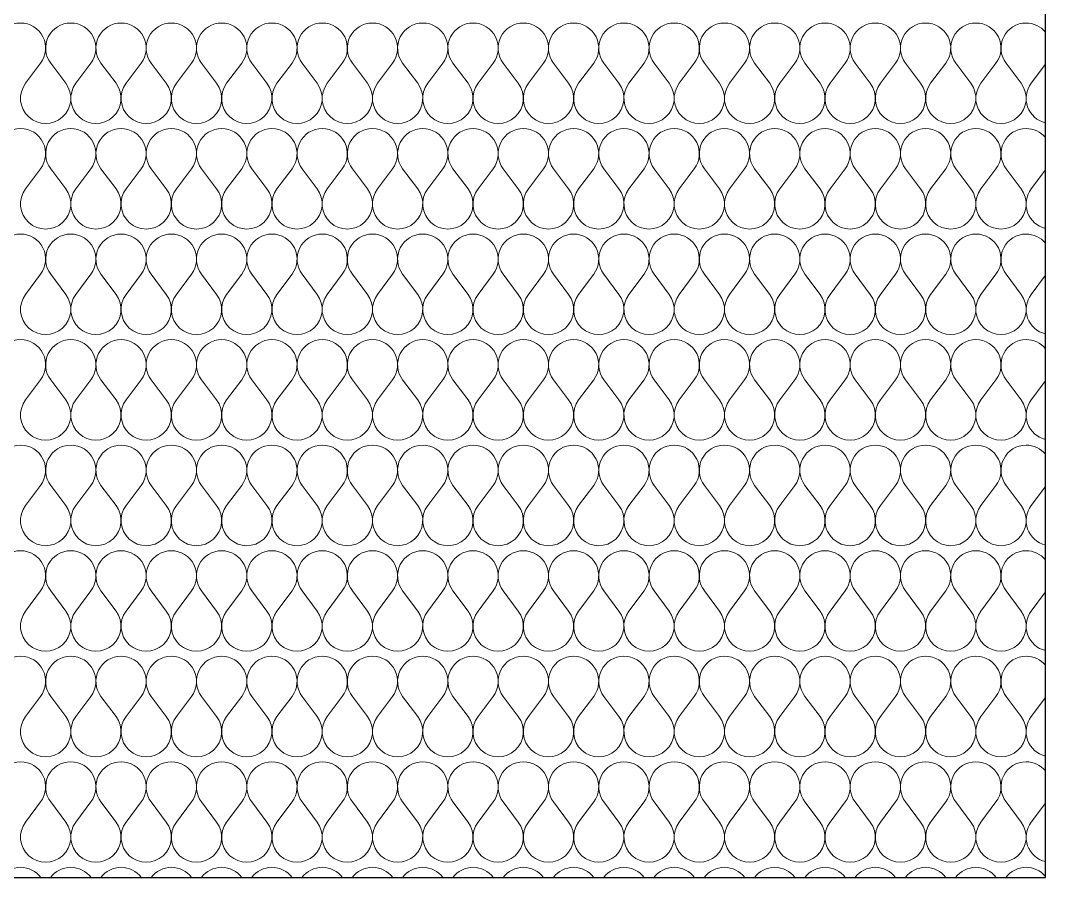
# Model space of a CAD drawing. Header units: centimetres. Extents: x 2952 to 4857, y -1578 to 78.
# Drawn here: x 3684 to 3745.2, y -1008.9 to -957.7 of the extents above; entities that cross this region are included whole.
import ezdxf

# ---------------------------------------------------------------- set-up
doc = ezdxf.new("R2010")
doc.units = ezdxf.units.CM
doc.header["$MEASUREMENT"] = 0
doc.layers.add('fill', color=7, linetype='Continuous')

# ---------------------------------------------------------------- blocks, each defined once
blk = doc.blocks.new('*X4')
at = {"layer": 'fill', "color": 150, "linetype": 'Continuous', "lineweight": 13}
for p, q in [((3684.3, -961.5), (3685.2, -960.3)), ((3686.7, -961.5), (3685.8, -960.3)), ((3687.3, -961.5), (3688.2, -960.3)), ((3689.7, -961.5), (3688.8, -960.3)), ((3690.3, -961.5), (3691.2, -960.3)), ((3692.7, -961.5), (3691.8, -960.3)), ((3693.3, -961.5), (3694.2, -960.3)), ((3695.7, -961.5), (3694.8, -960.3)), ((3696.3, -961.5), (3697.2, -960.3)), ((3698.7, -961.5), (3697.8, -960.3)), ((3699.3, -961.5), (3700.2, -960.3)), ((3701.7, -961.5), (3700.8, -960.3)), ((3702.3, -961.5), (3703.2, -960.3)), ((3704.7, -961.5), (3703.8, -960.3)), ((3705.3, -961.5), (3706.2, -960.3)), ((3707.7, -961.5), (3706.8, -960.3)), ((3708.3, -961.5), (3709.2, -960.3)), ((3710.7, -961.5), (3709.8, -960.3)), ((3711.3, -961.5), (3712.2, -960.3)), ((3713.7, -961.5), (3712.8, -960.3)), ((3714.3, -961.5), (3715.2, -960.3)), ((3716.7, -961.5), (3715.8, -960.3)), ((3717.3, -961.5), (3718.2, -960.3)), ((3719.7, -961.5), (3718.8, -960.3)), ((3720.3, -961.5), (3721.2, -960.3)), ((3722.7, -961.5), (3721.8, -960.3)), ((3723.3, -961.5), (3724.2, -960.3)), ((3725.7, -961.5), (3724.8, -960.3)), ((3726.3, -961.5), (3727.2, -960.3)), ((3728.7, -961.5), (3727.8, -960.3)), ((3729.3, -961.5), (3730.2, -960.3)), ((3731.7, -961.5), (3730.8, -960.3)), ((3732.3, -961.5), (3733.2, -960.3)), ((3734.7, -961.5), (3733.8, -960.3)), ((3735.3, -961.5), (3736.2, -960.3)), ((3737.7, -961.5), (3736.8, -960.3)), ((3738.3, -961.5), (3739.2, -960.3)), ((3740.7, -961.5), (3739.8, -960.3)), ((3741.3, -961.5), (3742.2, -960.3)), ((3743.7, -961.5), (3742.8, -960.3)), ((3744.3, -961.5), (3745.154, -960.362)), ((3684.3, -967.8), (3685.2, -966.6)), ((3686.7, -967.8), (3685.8, -966.6)), ((3687.3, -967.8), (3688.2, -966.6)), ((3689.7, -967.8), (3688.8, -966.6)), ((3690.3, -967.8), (3691.2, -966.6)), ((3692.7, -967.8), (3691.8, -966.6)), ((3693.3, -967.8), (3694.2, -966.6)), ((3695.7, -967.8), (3694.8, -966.6)), ((3696.3, -967.8), (3697.2, -966.6)), ((3698.7, -967.8), (3697.8, -966.6)), ((3699.3, -967.8), (3700.2, -966.6)), ((3701.7, -967.8), (3700.8, -966.6)), ((3702.3, -967.8), (3703.2, -966.6)), ((3704.7, -967.8), (3703.8, -966.6)), ((3705.3, -967.8), (3706.2, -966.6)), ((3707.7, -967.8), (3706.8, -966.6)), ((3708.3, -967.8), (3709.2, -966.6)), ((3710.7, -967.8), (3709.8, -966.6)), ((3711.3, -967.8), (3712.2, -966.6)), ((3713.7, -967.8), (3712.8, -966.6)), ((3714.3, -967.8), (3715.2, -966.6)), ((3716.7, -967.8), (3715.8, -966.6)), ((3717.3, -967.8), (3718.2, -966.6)), ((3719.7, -967.8), (3718.8, -966.6)), ((3720.3, -967.8), (3721.2, -966.6)), ((3722.7, -967.8), (3721.8, -966.6)), ((3723.3, -967.8), (3724.2, -966.6)), ((3725.7, -967.8), (3724.8, -966.6)), ((3726.3, -967.8), (3727.2, -966.6)), ((3728.7, -967.8), (3727.8, -966.6)), ((3729.3, -967.8), (3730.2, -966.6)), ((3731.7, -967.8), (3730.8, -966.6)), ((3732.3, -967.8), (3733.2, -966.6)), ((3734.7, -967.8), (3733.8, -966.6)), ((3735.3, -967.8), (3736.2, -966.6)), ((3737.7, -967.8), (3736.8, -966.6)), ((3738.3, -967.8), (3739.2, -966.6)), ((3740.7, -967.8), (3739.8, -966.6)), ((3741.3, -967.8), (3742.2, -966.6)), ((3743.7, -967.8), (3742.8, -966.6)), ((3744.3, -967.8), (3745.154, -966.662)), ((3684.3, -974.1), (3685.2, -972.9)), ((3686.7, -974.1), (3685.8, -972.9)), ((3687.3, -974.1), (3688.2, -972.9)), ((3689.7, -974.1), (3688.8, -972.9)), ((3690.3, -974.1), (3691.2, -972.9)), ((3692.7, -974.1), (3691.8, -972.9)), ((3693.3, -974.1), (3694.2, -972.9)), ((3695.7, -974.1), (3694.8, -972.9)), ((3696.3, -974.1), (3697.2, -972.9)), ((3698.7, -974.1), (3697.8, -972.9)), ((3699.3, -974.1), (3700.2, -972.9)), ((3701.7, -974.1), (3700.8, -972.9)), ((3702.3, -974.1), (3703.2, -972.9)), ((3704.7, -974.1), (3703.8, -972.9)), ((3705.3, -974.1), (3706.2, -972.9)), ((3707.7, -974.1), (3706.8, -972.9)), ((3708.3, -974.1), (3709.2, -972.9)), ((3710.7, -974.1), (3709.8, -972.9)), ((3711.3, -974.1), (3712.2, -972.9)), ((3713.7, -974.1), (3712.8, -972.9)), ((3714.3, -974.1), (3715.2, -972.9)), ((3716.7, -974.1), (3715.8, -972.9)), ((3717.3, -974.1), (3718.2, -972.9)), ((3719.7, -974.1), (3718.8, -972.9)), ((3720.3, -974.1), (3721.2, -972.9)), ((3722.7, -974.1), (3721.8, -972.9)), ((3723.3, -974.1), (3724.2, -972.9)), ((3725.7, -974.1), (3724.8, -972.9)), ((3726.3, -974.1), (3727.2, -972.9)), ((3728.7, -974.1), (3727.8, -972.9)), ((3729.3, -974.1), (3730.2, -972.9)), ((3731.7, -974.1), (3730.8, -972.9)), ((3732.3, -974.1), (3733.2, -972.9)), ((3734.7, -974.1), (3733.8, -972.9)), ((3735.3, -974.1), (3736.2, -972.9)), ((3737.7, -974.1), (3736.8, -972.9)), ((3738.3, -974.1), (3739.2, -972.9)), ((3740.7, -974.1), (3739.8, -972.9)), ((3741.3, -974.1), (3742.2, -972.9)), ((3743.7, -974.1), (3742.8, -972.9)), ((3744.3, -974.1), (3745.154, -972.962)), ((3684.3, -980.4), (3685.2, -979.2)), ((3686.7, -980.4), (3685.8, -979.2)), ((3687.3, -980.4), (3688.2, -979.2)), ((3689.7, -980.4), (3688.8, -979.2)), ((3690.3, -980.4), (3691.2, -979.2)), ((3692.7, -980.4), (3691.8, -979.2)), ((3693.3, -980.4), (3694.2, -979.2)), ((3695.7, -980.4), (3694.8, -979.2)), ((3696.3, -980.4), (3697.2, -979.2)), ((3698.7, -980.4), (3697.8, -979.2)), ((3699.3, -980.4), (3700.2, -979.2)), ((3701.7, -980.4), (3700.8, -979.2)), ((3702.3, -980.4), (3703.2, -979.2)), ((3704.7, -980.4), (3703.8, -979.2)), ((3705.3, -980.4), (3706.2, -979.2)), ((3707.7, -980.4), (3706.8, -979.2)), ((3708.3, -980.4), (3709.2, -979.2)), ((3710.7, -980.4), (3709.8, -979.2)), ((3711.3, -980.4), (3712.2, -979.2)), ((3713.7, -980.4), (3712.8, -979.2)), ((3714.3, -980.4), (3715.2, -979.2)), ((3716.7, -980.4), (3715.8, -979.2)), ((3717.3, -980.4), (3718.2, -979.2)), ((3719.7, -980.4), (3718.8, -979.2)), ((3720.3, -980.4), (3721.2, -979.2)), ((3722.7, -980.4), (3721.8, -979.2)), ((3723.3, -980.4), (3724.2, -979.2)), ((3725.7, -980.4), (3724.8, -979.2)), ((3726.3, -980.4), (3727.2, -979.2)), ((3728.7, -980.4), (3727.8, -979.2)), ((3729.3, -980.4), (3730.2, -979.2)), ((3731.7, -980.4), (3730.8, -979.2)), ((3732.3, -980.4), (3733.2, -979.2)), ((3734.7, -980.4), (3733.8, -979.2)), ((3735.3, -980.4), (3736.2, -979.2)), ((3737.7, -980.4), (3736.8, -979.2)), ((3738.3, -980.4), (3739.2, -979.2)), ((3740.7, -980.4), (3739.8, -979.2)), ((3741.3, -980.4), (3742.2, -979.2)), ((3743.7, -980.4), (3742.8, -979.2)), ((3744.3, -980.4), (3745.154, -979.262)), ((3684.3, -986.7), (3685.2, -985.5)), ((3686.7, -986.7), (3685.8, -985.5)), ((3687.3, -986.7), (3688.2, -985.5)), ((3689.7, -986.7), (3688.8, -985.5)), ((3690.3, -986.7), (3691.2, -985.5)), ((3692.7, -986.7), (3691.8, -985.5)), ((3693.3, -986.7), (3694.2, -985.5)), ((3695.7, -986.7), (3694.8, -985.5)), ((3696.3, -986.7), (3697.2, -985.5)), ((3698.7, -986.7), (3697.8, -985.5)), ((3699.3, -986.7), (3700.2, -985.5)), ((3701.7, -986.7), (3700.8, -985.5)), ((3702.3, -986.7), (3703.2, -985.5)), ((3704.7, -986.7), (3703.8, -985.5)), ((3705.3, -986.7), (3706.2, -985.5)), ((3707.7, -986.7), (3706.8, -985.5)), ((3708.3, -986.7), (3709.2, -985.5)), ((3710.7, -986.7), (3709.8, -985.5)), ((3711.3, -986.7), (3712.2, -985.5)), ((3713.7, -986.7), (3712.8, -985.5)), ((3714.3, -986.7), (3715.2, -985.5)), ((3716.7, -986.7), (3715.8, -985.5)), ((3717.3, -986.7), (3718.2, -985.5)), ((3719.7, -986.7), (3718.8, -985.5)), ((3720.3, -986.7), (3721.2, -985.5)), ((3722.7, -986.7), (3721.8, -985.5)), ((3723.3, -986.7), (3724.2, -985.5)), ((3725.7, -986.7), (3724.8, -985.5)), ((3726.3, -986.7), (3727.2, -985.5)), ((3728.7, -986.7), (3727.8, -985.5)), ((3729.3, -986.7), (3730.2, -985.5)), ((3731.7, -986.7), (3730.8, -985.5)), ((3732.3, -986.7), (3733.2, -985.5)), ((3734.7, -986.7), (3733.8, -985.5)), ((3735.3, -986.7), (3736.2, -985.5)), ((3737.7, -986.7), (3736.8, -985.5)), ((3738.3, -986.7), (3739.2, -985.5)), ((3740.7, -986.7), (3739.8, -985.5)), ((3741.3, -986.7), (3742.2, -985.5)), ((3743.7, -986.7), (3742.8, -985.5)), ((3744.3, -986.7), (3745.154, -985.562)), ((3684.3, -993), (3685.2, -991.8)), ((3686.7, -993), (3685.8, -991.8)), ((3687.3, -993), (3688.2, -991.8)), ((3689.7, -993), (3688.8, -991.8)), ((3690.3, -993), (3691.2, -991.8)), ((3692.7, -993), (3691.8, -991.8)), ((3693.3, -993), (3694.2, -991.8)), ((3695.7, -993), (3694.8, -991.8)), ((3696.3, -993), (3697.2, -991.8)), ((3698.7, -993), (3697.8, -991.8)), ((3699.3, -993), (3700.2, -991.8)), ((3701.7, -993), (3700.8, -991.8)), ((3702.3, -993), (3703.2, -991.8)), ((3704.7, -993), (3703.8, -991.8)), ((3705.3, -993), (3706.2, -991.8)), ((3707.7, -993), (3706.8, -991.8)), ((3708.3, -993), (3709.2, -991.8)), ((3710.7, -993), (3709.8, -991.8)), ((3711.3, -993), (3712.2, -991.8)), ((3713.7, -993), (3712.8, -991.8)), ((3714.3, -993), (3715.2, -991.8)), ((3716.7, -993), (3715.8, -991.8)), ((3717.3, -993), (3718.2, -991.8)), ((3719.7, -993), (3718.8, -991.8)), ((3720.3, -993), (3721.2, -991.8)), ((3722.7, -993), (3721.8, -991.8)), ((3723.3, -993), (3724.2, -991.8)), ((3725.7, -993), (3724.8, -991.8)), ((3726.3, -993), (3727.2, -991.8)), ((3728.7, -993), (3727.8, -991.8)), ((3729.3, -993), (3730.2, -991.8)), ((3731.7, -993), (3730.8, -991.8)), ((3732.3, -993), (3733.2, -991.8)), ((3734.7, -993), (3733.8, -991.8)), ((3735.3, -993), (3736.2, -991.8)), ((3737.7, -993), (3736.8, -991.8)), ((3738.3, -993), (3739.2, -991.8)), ((3740.7, -993), (3739.8, -991.8)), ((3741.3, -993), (3742.2, -991.8)), ((3743.7, -993), (3742.8, -991.8)), ((3744.3, -993), (3745.154, -991.862)), ((3684.3, -999.3), (3685.2, -998.1)), ((3686.7, -999.3), (3685.8, -998.1)), ((3687.3, -999.3), (3688.2, -998.1)), ((3689.7, -999.3), (3688.8, -998.1)), ((3690.3, -999.3), (3691.2, -998.1)), ((3692.7, -999.3), (3691.8, -998.1)), ((3693.3, -999.3), (3694.2, -998.1)), ((3695.7, -999.3), (3694.8, -998.1)), ((3696.3, -999.3), (3697.2, -998.1)), ((3698.7, -999.3), (3697.8, -998.1)), ((3699.3, -999.3), (3700.2, -998.1)), ((3701.7, -999.3), (3700.8, -998.1)), ((3702.3, -999.3), (3703.2, -998.1)), ((3704.7, -999.3), (3703.8, -998.1)), ((3705.3, -999.3), (3706.2, -998.1)), ((3707.7, -999.3), (3706.8, -998.1)), ((3708.3, -999.3), (3709.2, -998.1)), ((3710.7, -999.3), (3709.8, -998.1)), ((3711.3, -999.3), (3712.2, -998.1)), ((3713.7, -999.3), (3712.8, -998.1)), ((3714.3, -999.3), (3715.2, -998.1)), ((3716.7, -999.3), (3715.8, -998.1)), ((3717.3, -999.3), (3718.2, -998.1)), ((3719.7, -999.3), (3718.8, -998.1)), ((3720.3, -999.3), (3721.2, -998.1)), ((3722.7, -999.3), (3721.8, -998.1)), ((3723.3, -999.3), (3724.2, -998.1)), ((3725.7, -999.3), (3724.8, -998.1)), ((3726.3, -999.3), (3727.2, -998.1)), ((3728.7, -999.3), (3727.8, -998.1)), ((3729.3, -999.3), (3730.2, -998.1)), ((3731.7, -999.3), (3730.8, -998.1)), ((3732.3, -999.3), (3733.2, -998.1)), ((3734.7, -999.3), (3733.8, -998.1)), ((3735.3, -999.3), (3736.2, -998.1)), ((3737.7, -999.3), (3736.8, -998.1)), ((3738.3, -999.3), (3739.2, -998.1)), ((3740.7, -999.3), (3739.8, -998.1)), ((3741.3, -999.3), (3742.2, -998.1)), ((3743.7, -999.3), (3742.8, -998.1)), ((3744.3, -999.3), (3745.154, -998.162)), ((3684.3, -1005.6), (3685.2, -1004.4)), ((3686.7, -1005.6), (3685.8, -1004.4)), ((3687.3, -1005.6), (3688.2, -1004.4)), ((3689.7, -1005.6), (3688.8, -1004.4)), ((3690.3, -1005.6), (3691.2, -1004.4)), ((3692.7, -1005.6), (3691.8, -1004.4)), ((3693.3, -1005.6), (3694.2, -1004.4)), ((3695.7, -1005.6), (3694.8, -1004.4)), ((3696.3, -1005.6), (3697.2, -1004.4)), ((3698.7, -1005.6), (3697.8, -1004.4)), ((3699.3, -1005.6), (3700.2, -1004.4)), ((3701.7, -1005.6), (3700.8, -1004.4)), ((3702.3, -1005.6), (3703.2, -1004.4)), ((3704.7, -1005.6), (3703.8, -1004.4)), ((3705.3, -1005.6), (3706.2, -1004.4)), ((3707.7, -1005.6), (3706.8, -1004.4)), ((3708.3, -1005.6), (3709.2, -1004.4)), ((3710.7, -1005.6), (3709.8, -1004.4)), ((3711.3, -1005.6), (3712.2, -1004.4)), ((3713.7, -1005.6), (3712.8, -1004.4)), ((3714.3, -1005.6), (3715.2, -1004.4)), ((3716.7, -1005.6), (3715.8, -1004.4)), ((3717.3, -1005.6), (3718.2, -1004.4)), ((3719.7, -1005.6), (3718.8, -1004.4)), ((3720.3, -1005.6), (3721.2, -1004.4)), ((3722.7, -1005.6), (3721.8, -1004.4)), ((3723.3, -1005.6), (3724.2, -1004.4)), ((3725.7, -1005.6), (3724.8, -1004.4)), ((3726.3, -1005.6), (3727.2, -1004.4)), ((3728.7, -1005.6), (3727.8, -1004.4)), ((3729.3, -1005.6), (3730.2, -1004.4)), ((3731.7, -1005.6), (3730.8, -1004.4)), ((3732.3, -1005.6), (3733.2, -1004.4)), ((3734.7, -1005.6), (3733.8, -1004.4)), ((3735.3, -1005.6), (3736.2, -1004.4)), ((3737.7, -1005.6), (3736.8, -1004.4)), ((3738.3, -1005.6), (3739.2, -1004.4)), ((3740.7, -1005.6), (3739.8, -1004.4)), ((3741.3, -1005.6), (3742.2, -1004.4)), ((3743.7, -1005.6), (3742.8, -1004.4)), ((3744.3, -1005.6), (3745.154, -1004.462))]:
    blk.add_line(p, q, dxfattribs=at)
for centre, start, end in [((3684, -959.4), 90, 216.8699), ((3684, -959.4), 323.1301, 90), ((3687, -959.4), 90, 216.8699), ((3687, -959.4), 323.1301, 90), ((3690, -959.4), 90, 216.8699), ((3690, -959.4), 323.1301, 90), ((3693, -959.4), 90, 216.8699), ((3693, -959.4), 323.1301, 90), ((3696, -959.4), 90, 216.8699), ((3696, -959.4), 323.1301, 90), ((3699, -959.4), 90, 216.8699), ((3699, -959.4), 323.1301, 90), ((3702, -959.4), 90, 216.8699), ((3702, -959.4), 323.1301, 90), ((3705, -959.4), 90, 216.8699), ((3705, -959.4), 323.1301, 90), ((3708, -959.4), 90, 216.8699), ((3708, -959.4), 323.1301, 90), ((3711, -959.4), 90, 216.8699), ((3711, -959.4), 323.1301, 90), ((3714, -959.4), 90, 216.8699), ((3714, -959.4), 323.1301, 90), ((3717, -959.4), 90, 216.8699), ((3717, -959.4), 323.1301, 90), ((3720, -959.4), 90, 216.8699), ((3720, -959.4), 323.1301, 90), ((3723, -959.4), 90, 216.8699), ((3723, -959.4), 323.1301, 90), ((3726, -959.4), 90, 216.8699), ((3726, -959.4), 323.1301, 90), ((3729, -959.4), 90, 216.8699), ((3729, -959.4), 323.1301, 90), ((3732, -959.4), 90, 216.8699), ((3732, -959.4), 323.1301, 90), ((3735, -959.4), 90, 216.8699), ((3735, -959.4), 323.1301, 90), ((3738, -959.4), 90, 216.8699), ((3738, -959.4), 323.1301, 90), ((3741, -959.4), 90, 216.8699), ((3741, -959.4), 323.1301, 90), ((3744, -959.4), 90, 216.8699), ((3744, -959.4), 39.72518, 90), ((3685.5, -962.4), 143.1301, 36.8699), ((3688.5, -962.4), 143.1301, 36.8699), ((3691.5, -962.4), 143.1301, 36.8699), ((3694.5, -962.4), 143.1301, 36.8699), ((3697.5, -962.4), 143.1301, 36.8699), ((3700.5, -962.4), 143.1301, 36.8699), ((3703.5, -962.4), 143.1301, 36.8699), ((3706.5, -962.4), 143.1301, 36.8699), ((3709.5, -962.4), 143.1301, 36.8699), ((3712.5, -962.4), 143.1301, 36.8699), ((3715.5, -962.4), 143.1301, 36.8699), ((3718.5, -962.4), 143.1301, 36.8699), ((3721.5, -962.4), 143.1301, 36.8699), ((3724.5, -962.4), 143.1301, 36.8699), ((3727.5, -962.4), 143.1301, 36.8699), ((3730.5, -962.4), 143.1301, 36.8699), ((3733.5, -962.4), 143.1301, 36.8699), ((3736.5, -962.4), 143.1301, 36.8699), ((3739.5, -962.4), 143.1301, 36.8699), ((3742.5, -962.4), 143.1301, 36.8699), ((3745.5, -962.4), 143.1301, 256.65104), ((3684, -965.7), 90, 216.8699), ((3684, -965.7), 323.1301, 90), ((3687, -965.7), 90, 216.8699), ((3687, -965.7), 323.1301, 90), ((3690, -965.7), 90, 216.8699), ((3690, -965.7), 323.1301, 90), ((3693, -965.7), 90, 216.8699), ((3693, -965.7), 323.1301, 90), ((3696, -965.7), 90, 216.8699), ((3696, -965.7), 323.1301, 90), ((3699, -965.7), 90, 216.8699), ((3699, -965.7), 323.1301, 90), ((3702, -965.7), 90, 216.8699), ((3702, -965.7), 323.1301, 90), ((3705, -965.7), 90, 216.8699), ((3705, -965.7), 323.1301, 90), ((3708, -965.7), 90, 216.8699), ((3708, -965.7), 323.1301, 90), ((3711, -965.7), 90, 216.8699), ((3711, -965.7), 323.1301, 90), ((3714, -965.7), 90, 216.8699), ((3714, -965.7), 323.1301, 90), ((3717, -965.7), 90, 216.8699), ((3717, -965.7), 323.1301, 90), ((3720, -965.7), 90, 216.8699), ((3720, -965.7), 323.1301, 90), ((3723, -965.7), 90, 216.8699), ((3723, -965.7), 323.1301, 90), ((3726, -965.7), 90, 216.8699), ((3726, -965.7), 323.1301, 90), ((3729, -965.7), 90, 216.8699), ((3729, -965.7), 323.1301, 90), ((3732, -965.7), 90, 216.8699), ((3732, -965.7), 323.1301, 90), ((3735, -965.7), 90, 216.8699), ((3735, -965.7), 323.1301, 90), ((3738, -965.7), 90, 216.8699), ((3738, -965.7), 323.1301, 90), ((3741, -965.7), 90, 216.8699), ((3741, -965.7), 323.1301, 90), ((3744, -965.7), 90, 216.8699), ((3744, -965.7), 39.72518, 90), ((3685.5, -968.7), 143.1301, 36.8699), ((3688.5, -968.7), 143.1301, 36.8699), ((3691.5, -968.7), 143.1301, 36.8699), ((3694.5, -968.7), 143.1301, 36.8699), ((3697.5, -968.7), 143.1301, 36.8699), ((3700.5, -968.7), 143.1301, 36.8699), ((3703.5, -968.7), 143.1301, 36.8699), ((3706.5, -968.7), 143.1301, 36.8699), ((3709.5, -968.7), 143.1301, 36.8699), ((3712.5, -968.7), 143.1301, 36.8699), ((3715.5, -968.7), 143.1301, 36.8699), ((3718.5, -968.7), 143.1301, 36.8699), ((3721.5, -968.7), 143.1301, 36.8699), ((3724.5, -968.7), 143.1301, 36.8699), ((3727.5, -968.7), 143.1301, 36.8699), ((3730.5, -968.7), 143.1301, 36.8699), ((3733.5, -968.7), 143.1301, 36.8699), ((3736.5, -968.7), 143.1301, 36.8699), ((3739.5, -968.7), 143.1301, 36.8699), ((3742.5, -968.7), 143.1301, 36.8699), ((3745.5, -968.7), 143.1301, 256.65104), ((3684, -972), 90, 216.8699), ((3684, -972), 323.1301, 90), ((3687, -972), 90, 216.8699), ((3687, -972), 323.1301, 90), ((3690, -972), 90, 216.8699), ((3690, -972), 323.1301, 90), ((3693, -972), 90, 216.8699), ((3693, -972), 323.1301, 90), ((3696, -972), 90, 216.8699), ((3696, -972), 323.1301, 90), ((3699, -972), 90, 216.8699), ((3699, -972), 323.1301, 90), ((3702, -972), 90, 216.8699), ((3702, -972), 323.1301, 90), ((3705, -972), 90, 216.8699), ((3705, -972), 323.1301, 90), ((3708, -972), 90, 216.8699), ((3708, -972), 323.1301, 90), ((3711, -972), 90, 216.8699), ((3711, -972), 323.1301, 90), ((3714, -972), 90, 216.8699), ((3714, -972), 323.1301, 90), ((3717, -972), 90, 216.8699), ((3717, -972), 323.1301, 90), ((3720, -972), 90, 216.8699), ((3720, -972), 323.1301, 90), ((3723, -972), 90, 216.8699), ((3723, -972), 323.1301, 90), ((3726, -972), 90, 216.8699), ((3726, -972), 323.1301, 90), ((3729, -972), 90, 216.8699), ((3729, -972), 323.1301, 90), ((3732, -972), 90, 216.8699), ((3732, -972), 323.1301, 90), ((3735, -972), 90, 216.8699), ((3735, -972), 323.1301, 90), ((3738, -972), 90, 216.8699), ((3738, -972), 323.1301, 90), ((3741, -972), 90, 216.8699), ((3741, -972), 323.1301, 90), ((3744, -972), 90, 216.8699), ((3744, -972), 39.72518, 90), ((3685.5, -975), 143.1301, 36.8699), ((3688.5, -975), 143.1301, 36.8699), ((3691.5, -975), 143.1301, 36.8699), ((3694.5, -975), 143.1301, 36.8699), ((3697.5, -975), 143.1301, 36.8699), ((3700.5, -975), 143.1301, 36.8699), ((3703.5, -975), 143.1301, 36.8699), ((3706.5, -975), 143.1301, 36.8699), ((3709.5, -975), 143.1301, 36.8699), ((3712.5, -975), 143.1301, 36.8699), ((3715.5, -975), 143.1301, 36.8699), ((3718.5, -975), 143.1301, 36.8699), ((3721.5, -975), 143.1301, 36.8699), ((3724.5, -975), 143.1301, 36.8699), ((3727.5, -975), 143.1301, 36.8699), ((3730.5, -975), 143.1301, 36.8699), ((3733.5, -975), 143.1301, 36.8699), ((3736.5, -975), 143.1301, 36.8699), ((3739.5, -975), 143.1301, 36.8699), ((3742.5, -975), 143.1301, 36.8699), ((3745.5, -975), 143.1301, 256.65104), ((3684, -978.3), 90, 216.8699), ((3684, -978.3), 323.1301, 90), ((3687, -978.3), 90, 216.8699), ((3687, -978.3), 323.1301, 90), ((3690, -978.3), 90, 216.8699), ((3690, -978.3), 323.1301, 90), ((3693, -978.3), 90, 216.8699), ((3693, -978.3), 323.1301, 90), ((3696, -978.3), 90, 216.8699), ((3696, -978.3), 323.1301, 90), ((3699, -978.3), 90, 216.8699), ((3699, -978.3), 323.1301, 90), ((3702, -978.3), 90, 216.8699), ((3702, -978.3), 323.1301, 90), ((3705, -978.3), 90, 216.8699), ((3705, -978.3), 323.1301, 90), ((3708, -978.3), 90, 216.8699), ((3708, -978.3), 323.1301, 90), ((3711, -978.3), 90, 216.8699), ((3711, -978.3), 323.1301, 90), ((3714, -978.3), 90, 216.8699), ((3714, -978.3), 323.1301, 90), ((3717, -978.3), 90, 216.8699), ((3717, -978.3), 323.1301, 90), ((3720, -978.3), 90, 216.8699), ((3720, -978.3), 323.1301, 90), ((3723, -978.3), 90, 216.8699), ((3723, -978.3), 323.1301, 90), ((3726, -978.3), 90, 216.8699), ((3726, -978.3), 323.1301, 90), ((3729, -978.3), 90, 216.8699), ((3729, -978.3), 323.1301, 90), ((3732, -978.3), 90, 216.8699), ((3732, -978.3), 323.1301, 90), ((3735, -978.3), 90, 216.8699), ((3735, -978.3), 323.1301, 90), ((3738, -978.3), 90, 216.8699), ((3738, -978.3), 323.1301, 90), ((3741, -978.3), 90, 216.8699), ((3741, -978.3), 323.1301, 90), ((3744, -978.3), 90, 216.8699), ((3744, -978.3), 39.72518, 90), ((3685.5, -981.3), 143.1301, 36.8699), ((3688.5, -981.3), 143.1301, 36.8699), ((3691.5, -981.3), 143.1301, 36.8699), ((3694.5, -981.3), 143.1301, 36.8699), ((3697.5, -981.3), 143.1301, 36.8699), ((3700.5, -981.3), 143.1301, 36.8699), ((3703.5, -981.3), 143.1301, 36.8699), ((3706.5, -981.3), 143.1301, 36.8699), ((3709.5, -981.3), 143.1301, 36.8699), ((3712.5, -981.3), 143.1301, 36.8699), ((3715.5, -981.3), 143.1301, 36.8699), ((3718.5, -981.3), 143.1301, 36.8699), ((3721.5, -981.3), 143.1301, 36.8699), ((3724.5, -981.3), 143.1301, 36.8699), ((3727.5, -981.3), 143.1301, 36.8699), ((3730.5, -981.3), 143.1301, 36.8699), ((3733.5, -981.3), 143.1301, 36.8699), ((3736.5, -981.3), 143.1301, 36.8699), ((3739.5, -981.3), 143.1301, 36.8699), ((3742.5, -981.3), 143.1301, 36.8699), ((3745.5, -981.3), 143.1301, 256.65104), ((3684, -984.6), 90, 216.8699), ((3684, -984.6), 323.1301, 90), ((3687, -984.6), 90, 216.8699), ((3687, -984.6), 323.1301, 90), ((3690, -984.6), 90, 216.8699), ((3690, -984.6), 323.1301, 90), ((3693, -984.6), 90, 216.8699), ((3693, -984.6), 323.1301, 90), ((3696, -984.6), 90, 216.8699), ((3696, -984.6), 323.1301, 90), ((3699, -984.6), 90, 216.8699), ((3699, -984.6), 323.1301, 90), ((3702, -984.6), 90, 216.8699), ((3702, -984.6), 323.1301, 90), ((3705, -984.6), 90, 216.8699), ((3705, -984.6), 323.1301, 90), ((3708, -984.6), 90, 216.8699), ((3708, -984.6), 323.1301, 90), ((3711, -984.6), 90, 216.8699), ((3711, -984.6), 323.1301, 90), ((3714, -984.6), 90, 216.8699), ((3714, -984.6), 323.1301, 90), ((3717, -984.6), 90, 216.8699), ((3717, -984.6), 323.1301, 90), ((3720, -984.6), 90, 216.8699), ((3720, -984.6), 323.1301, 90), ((3723, -984.6), 90, 216.8699), ((3723, -984.6), 323.1301, 90), ((3726, -984.6), 90, 216.8699), ((3726, -984.6), 323.1301, 90), ((3729, -984.6), 90, 216.8699), ((3729, -984.6), 323.1301, 90), ((3732, -984.6), 90, 216.8699), ((3732, -984.6), 323.1301, 90), ((3735, -984.6), 90, 216.8699), ((3735, -984.6), 323.1301, 90), ((3738, -984.6), 90, 216.8699), ((3738, -984.6), 323.1301, 90), ((3741, -984.6), 90, 216.8699), ((3741, -984.6), 323.1301, 90), ((3744, -984.6), 90, 216.8699), ((3744, -984.6), 39.72518, 90), ((3685.5, -987.6), 143.1301, 36.8699), ((3688.5, -987.6), 143.1301, 36.8699), ((3691.5, -987.6), 143.1301, 36.8699), ((3694.5, -987.6), 143.1301, 36.8699), ((3697.5, -987.6), 143.1301, 36.8699), ((3700.5, -987.6), 143.1301, 36.8699), ((3703.5, -987.6), 143.1301, 36.8699), ((3706.5, -987.6), 143.1301, 36.8699), ((3709.5, -987.6), 143.1301, 36.8699), ((3712.5, -987.6), 143.1301, 36.8699), ((3715.5, -987.6), 143.1301, 36.8699), ((3718.5, -987.6), 143.1301, 36.8699), ((3721.5, -987.6), 143.1301, 36.8699), ((3724.5, -987.6), 143.1301, 36.8699), ((3727.5, -987.6), 143.1301, 36.8699), ((3730.5, -987.6), 143.1301, 36.8699), ((3733.5, -987.6), 143.1301, 36.8699), ((3736.5, -987.6), 143.1301, 36.8699), ((3739.5, -987.6), 143.1301, 36.8699), ((3742.5, -987.6), 143.1301, 36.8699), ((3745.5, -987.6), 143.1301, 256.65104), ((3684, -990.9), 90, 216.8699), ((3684, -990.9), 323.1301, 90), ((3687, -990.9), 90, 216.8699), ((3687, -990.9), 323.1301, 90), ((3690, -990.9), 90, 216.8699), ((3690, -990.9), 323.1301, 90), ((3693, -990.9), 90, 216.8699), ((3693, -990.9), 323.1301, 90), ((3696, -990.9), 90, 216.8699), ((3696, -990.9), 323.1301, 90), ((3699, -990.9), 90, 216.8699), ((3699, -990.9), 323.1301, 90), ((3702, -990.9), 90, 216.8699), ((3702, -990.9), 323.1301, 90), ((3705, -990.9), 90, 216.8699), ((3705, -990.9), 323.1301, 90), ((3708, -990.9), 90, 216.8699), ((3708, -990.9), 323.1301, 90), ((3711, -990.9), 90, 216.8699), ((3711, -990.9), 323.1301, 90), ((3714, -990.9), 90, 216.8699), ((3714, -990.9), 323.1301, 90), ((3717, -990.9), 90, 216.8699), ((3717, -990.9), 323.1301, 90), ((3720, -990.9), 90, 216.8699), ((3720, -990.9), 323.1301, 90), ((3723, -990.9), 90, 216.8699), ((3723, -990.9), 323.1301, 90), ((3726, -990.9), 90, 216.8699), ((3726, -990.9), 323.1301, 90), ((3729, -990.9), 90, 216.8699), ((3729, -990.9), 323.1301, 90), ((3732, -990.9), 90, 216.8699), ((3732, -990.9), 323.1301, 90), ((3735, -990.9), 90, 216.8699), ((3735, -990.9), 323.1301, 90), ((3738, -990.9), 90, 216.8699), ((3738, -990.9), 323.1301, 90), ((3741, -990.9), 90, 216.8699), ((3741, -990.9), 323.1301, 90), ((3744, -990.9), 90, 216.8699), ((3744, -990.9), 39.72518, 90), ((3685.5, -993.9), 143.1301, 36.8699), ((3688.5, -993.9), 143.1301, 36.8699), ((3691.5, -993.9), 143.1301, 36.8699), ((3694.5, -993.9), 143.1301, 36.8699), ((3697.5, -993.9), 143.1301, 36.8699), ((3700.5, -993.9), 143.1301, 36.8699), ((3703.5, -993.9), 143.1301, 36.8699), ((3706.5, -993.9), 143.1301, 36.8699), ((3709.5, -993.9), 143.1301, 36.8699), ((3712.5, -993.9), 143.1301, 36.8699), ((3715.5, -993.9), 143.1301, 36.8699), ((3718.5, -993.9), 143.1301, 36.8699), ((3721.5, -993.9), 143.1301, 36.8699), ((3724.5, -993.9), 143.1301, 36.8699), ((3727.5, -993.9), 143.1301, 36.8699), ((3730.5, -993.9), 143.1301, 36.8699), ((3733.5, -993.9), 143.1301, 36.8699), ((3736.5, -993.9), 143.1301, 36.8699), ((3739.5, -993.9), 143.1301, 36.8699), ((3742.5, -993.9), 143.1301, 36.8699), ((3745.5, -993.9), 143.1301, 256.65104), ((3684, -997.2), 90, 216.8699), ((3684, -997.2), 323.1301, 90), ((3687, -997.2), 90, 216.8699), ((3687, -997.2), 323.1301, 90), ((3690, -997.2), 90, 216.8699), ((3690, -997.2), 323.1301, 90), ((3693, -997.2), 90, 216.8699), ((3693, -997.2), 323.1301, 90), ((3696, -997.2), 90, 216.8699), ((3696, -997.2), 323.1301, 90), ((3699, -997.2), 90, 216.8699), ((3699, -997.2), 323.1301, 90), ((3702, -997.2), 90, 216.8699), ((3702, -997.2), 323.1301, 90), ((3705, -997.2), 90, 216.8699), ((3705, -997.2), 323.1301, 90), ((3708, -997.2), 90, 216.8699), ((3708, -997.2), 323.1301, 90), ((3711, -997.2), 90, 216.8699), ((3711, -997.2), 323.1301, 90), ((3714, -997.2), 90, 216.8699), ((3714, -997.2), 323.1301, 90), ((3717, -997.2), 90, 216.8699), ((3717, -997.2), 323.1301, 90), ((3720, -997.2), 90, 216.8699), ((3720, -997.2), 323.1301, 90), ((3723, -997.2), 90, 216.8699), ((3723, -997.2), 323.1301, 90), ((3726, -997.2), 90, 216.8699), ((3726, -997.2), 323.1301, 90), ((3729, -997.2), 90, 216.8699), ((3729, -997.2), 323.1301, 90), ((3732, -997.2), 90, 216.8699), ((3732, -997.2), 323.1301, 90), ((3735, -997.2), 90, 216.8699), ((3735, -997.2), 323.1301, 90), ((3738, -997.2), 90, 216.8699), ((3738, -997.2), 323.1301, 90), ((3741, -997.2), 90, 216.8699), ((3741, -997.2), 323.1301, 90), ((3744, -997.2), 90, 216.8699), ((3744, -997.2), 39.72518, 90), ((3685.5, -1000.2), 143.1301, 36.8699), ((3688.5, -1000.2), 143.1301, 36.8699), ((3691.5, -1000.2), 143.1301, 36.8699), ((3694.5, -1000.2), 143.1301, 36.8699), ((3697.5, -1000.2), 143.1301, 36.8699), ((3700.5, -1000.2), 143.1301, 36.8699), ((3703.5, -1000.2), 143.1301, 36.8699), ((3706.5, -1000.2), 143.1301, 36.8699), ((3709.5, -1000.2), 143.1301, 36.8699), ((3712.5, -1000.2), 143.1301, 36.8699), ((3715.5, -1000.2), 143.1301, 36.8699), ((3718.5, -1000.2), 143.1301, 36.8699), ((3721.5, -1000.2), 143.1301, 36.8699), ((3724.5, -1000.2), 143.1301, 36.8699), ((3727.5, -1000.2), 143.1301, 36.8699), ((3730.5, -1000.2), 143.1301, 36.8699), ((3733.5, -1000.2), 143.1301, 36.8699), ((3736.5, -1000.2), 143.1301, 36.8699), ((3739.5, -1000.2), 143.1301, 36.8699), ((3742.5, -1000.2), 143.1301, 36.8699), ((3745.5, -1000.2), 143.1301, 256.65104), ((3684, -1003.5), 90, 216.8699), ((3684, -1003.5), 323.1301, 90), ((3687, -1003.5), 90, 216.8699), ((3687, -1003.5), 323.1301, 90), ((3690, -1003.5), 90, 216.8699), ((3690, -1003.5), 323.1301, 90), ((3693, -1003.5), 90, 216.8699), ((3693, -1003.5), 323.1301, 90), ((3696, -1003.5), 90, 216.8699), ((3696, -1003.5), 323.1301, 90), ((3699, -1003.5), 90, 216.8699), ((3699, -1003.5), 323.1301, 90), ((3702, -1003.5), 90, 216.8699), ((3702, -1003.5), 323.1301, 90), ((3705, -1003.5), 90, 216.8699), ((3705, -1003.5), 323.1301, 90), ((3708, -1003.5), 90, 216.8699), ((3708, -1003.5), 323.1301, 90), ((3711, -1003.5), 90, 216.8699), ((3711, -1003.5), 323.1301, 90), ((3714, -1003.5), 90, 216.8699), ((3714, -1003.5), 323.1301, 90), ((3717, -1003.5), 90, 216.8699), ((3717, -1003.5), 323.1301, 90), ((3720, -1003.5), 90, 216.8699), ((3720, -1003.5), 323.1301, 90), ((3723, -1003.5), 90, 216.8699), ((3723, -1003.5), 323.1301, 90), ((3726, -1003.5), 90, 216.8699), ((3726, -1003.5), 323.1301, 90), ((3729, -1003.5), 90, 216.8699), ((3729, -1003.5), 323.1301, 90), ((3732, -1003.5), 90, 216.8699), ((3732, -1003.5), 323.1301, 90), ((3735, -1003.5), 90, 216.8699), ((3735, -1003.5), 323.1301, 90), ((3738, -1003.5), 90, 216.8699), ((3738, -1003.5), 323.1301, 90), ((3741, -1003.5), 90, 216.8699), ((3741, -1003.5), 323.1301, 90), ((3744, -1003.5), 90, 216.8699), ((3744, -1003.5), 39.72518, 90), ((3685.5, -1006.5), 143.1301, 36.8699), ((3688.5, -1006.5), 143.1301, 36.8699), ((3691.5, -1006.5), 143.1301, 36.8699), ((3694.5, -1006.5), 143.1301, 36.8699), ((3697.5, -1006.5), 143.1301, 36.8699), ((3700.5, -1006.5), 143.1301, 36.8699), ((3703.5, -1006.5), 143.1301, 36.8699), ((3706.5, -1006.5), 143.1301, 36.8699), ((3709.5, -1006.5), 143.1301, 36.8699), ((3712.5, -1006.5), 143.1301, 36.8699), ((3715.5, -1006.5), 143.1301, 36.8699), ((3718.5, -1006.5), 143.1301, 36.8699), ((3721.5, -1006.5), 143.1301, 36.8699), ((3724.5, -1006.5), 143.1301, 36.8699), ((3727.5, -1006.5), 143.1301, 36.8699), ((3730.5, -1006.5), 143.1301, 36.8699), ((3733.5, -1006.5), 143.1301, 36.8699), ((3736.5, -1006.5), 143.1301, 36.8699), ((3739.5, -1006.5), 143.1301, 36.8699), ((3742.5, -1006.5), 143.1301, 36.8699), ((3745.5, -1006.5), 143.1301, 256.65104), ((3684, -1009.8), 90, 143.54284), ((3684, -1009.8), 36.45716, 90), ((3687, -1009.8), 90, 143.54284), ((3687, -1009.8), 36.45716, 90), ((3690, -1009.8), 90, 143.54284), ((3690, -1009.8), 36.45716, 90), ((3693, -1009.8), 90, 143.54284), ((3693, -1009.8), 36.45716, 90), ((3696, -1009.8), 90, 143.54284), ((3696, -1009.8), 36.45716, 90), ((3699, -1009.8), 90, 143.54284), ((3699, -1009.8), 36.45716, 90), ((3702, -1009.8), 90, 143.54284), ((3702, -1009.8), 36.45716, 90), ((3705, -1009.8), 90, 143.54284), ((3705, -1009.8), 36.45716, 90), ((3708, -1009.8), 90, 143.54284), ((3708, -1009.8), 36.45716, 90), ((3711, -1009.8), 90, 143.54284), ((3711, -1009.8), 36.45716, 90), ((3714, -1009.8), 90, 143.54284), ((3714, -1009.8), 36.45716, 90), ((3717, -1009.8), 90, 143.54284), ((3717, -1009.8), 36.45716, 90), ((3720, -1009.8), 90, 143.54284), ((3720, -1009.8), 36.45716, 90), ((3723, -1009.8), 90, 143.54284), ((3723, -1009.8), 36.45716, 90), ((3726, -1009.8), 90, 143.54284), ((3726, -1009.8), 36.45716, 90), ((3729, -1009.8), 90, 143.54284), ((3729, -1009.8), 36.45716, 90), ((3732, -1009.8), 90, 143.54284), ((3732, -1009.8), 36.45716, 90), ((3735, -1009.8), 90, 143.54284), ((3735, -1009.8), 36.45716, 90), ((3738, -1009.8), 90, 143.54284), ((3738, -1009.8), 36.45716, 90), ((3741, -1009.8), 90, 143.54284), ((3741, -1009.8), 36.45716, 90), ((3744, -1009.8), 90, 143.54284), ((3744, -1009.8), 39.72518, 90)]:
    blk.add_arc(centre, 1.5, start, end, dxfattribs=at)

msp = doc.modelspace()

# ---------------------------------------------------------------- linework, layer by layer
at = {"layer": 'fill', "color": 7, "linetype": 'Continuous', "lineweight": 30, "flags": 128}
msp.add_lwpolyline([(3645.156, -1008.909), (3745.154, -1008.909), (3745.154, -908.913), (3645.156, -908.913)], close=True, dxfattribs=at)

# ---------------------------------------------------------------- block references
at = {"layer": 'fill', "color": 150, "linetype": 'Continuous', "lineweight": 13}
msp.add_blockref('*X4', (0, 0), dxfattribs=at)

doc.saveas('drawing.dxf')
